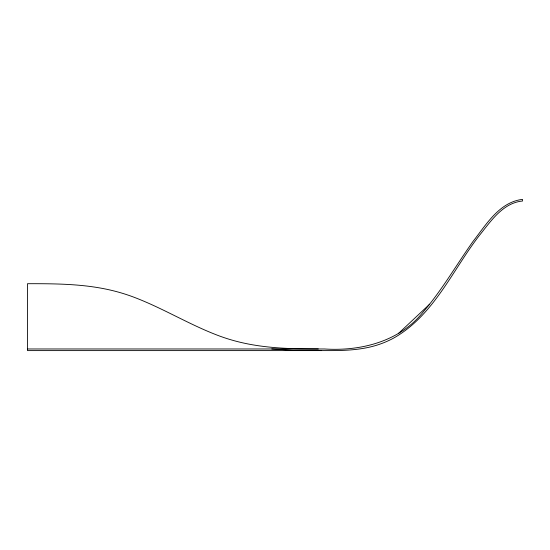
<?xml version="1.0" encoding="UTF-8"?>
<svg xmlns="http://www.w3.org/2000/svg" width="550" height="550" viewBox="0 0 550 550"><rect width="100%" height="100%" fill="white"/><g stroke="black" fill="none" stroke-linecap="round" stroke-linejoin="round"><path stroke-width="0.82" d="M27.5 348.975L324.5 348.975C360.938 351.368 400.022 341.488 423.5 311.582C442.172 289.809 456.459 264.798 473 241.464C486.09 224.723 499.352 202.063 522.5 199.389L522.5 201.025C502.618 202.881 490.435 221.781 478.954 235.991C452.004 271.047 433.496 315.796 393.332 338.264A93.5 93.5 0 0 1 380.737 343.86C363.756 350.02 345.469 350.659 327.594 350.611L27.5 350.611L27.5 283.704C56.485 283.663 85.848 283.827 114.125 290.991A180.909 180.909 0 0 1 132.688 296.746C162.449 307.814 189.551 324.871 219.312 335.94A180.909 180.909 0 0 0 237.875 341.688C264.124 348.336 291.376 348.975 318.312 348.975M398.75 333.204L429.688 304.157M321.406 350.611L293.507 350.274L271.755 348.954"/></g></svg>
